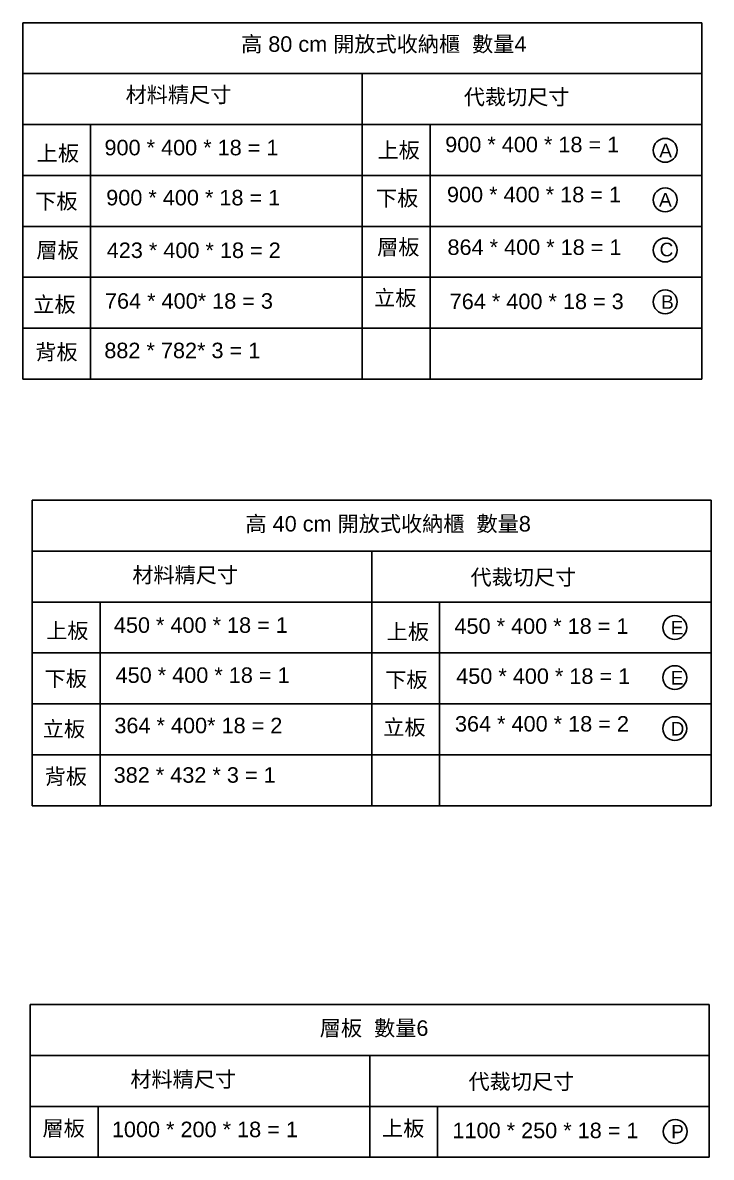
# Model space of a CAD drawing. Header units: millimetres. Extents: x -8279 to 76201, y -81 to 21625.
# Drawn here: x 37369 to 39397, y 1974 to 5316 of the extents above; entities that cross this region are included whole.
import ezdxf

# ---------------------------------------------------------------- set-up
doc = ezdxf.new("R2010")
doc.units = ezdxf.units.MM
doc.styles.get("Standard").update_dxf_attribs({"font": 'Arial.ttf'})

msp = doc.modelspace()

# ---------------------------------------------------------------- linework, layer by layer
for p, q in [((37369.119, 4266.474), (37369.119, 5316.474)), ((37369.119, 5316.474), (39369.119, 5316.474)), ((39369.119, 5316.474), (39369.119, 4266.474)), ((37369.119, 5166.474), (39369.119, 5166.474)), ((38369.119, 4266.474), (38369.119, 5166.474)), ((37369.119, 5016.474), (39369.119, 5016.474)), ((37569.119, 4266.474), (37569.119, 5016.474)), ((38569.119, 4266.474), (38569.119, 5016.474)), ((37369.119, 4866.474), (39369.119, 4866.474)), ((37369.119, 4716.474), (39369.119, 4716.474)), ((37369.119, 4566.474), (39369.119, 4566.474)), ((37369.119, 4416.474), (39369.119, 4416.474)), ((37369.119, 4266.474), (39369.119, 4266.474)), ((37396.741, 3009.839), (37396.741, 3909.839)), ((37396.741, 3909.839), (39396.741, 3909.839)), ((39396.741, 3909.839), (39396.741, 3009.839)), ((37396.741, 3759.839), (39396.741, 3759.839)), ((38396.741, 3009.839), (38396.741, 3759.839)), ((37396.741, 3609.839), (39396.741, 3609.839)), ((37596.741, 3009.839), (37596.741, 3609.839)), ((38596.741, 3009.839), (38596.741, 3609.839)), ((37396.741, 3459.839), (39396.741, 3459.839)), ((37396.741, 3309.839), (39396.741, 3309.839)), ((37396.741, 3159.839), (39396.741, 3159.839)), ((37396.741, 3009.839), (39396.741, 3009.839)), ((37390.871, 1974.202), (37390.871, 2424.202)), ((37390.871, 2424.202), (39390.871, 2424.202)), ((39390.871, 2424.202), (39390.871, 1974.202)), ((37390.871, 2274.202), (39390.871, 2274.202)), ((38390.871, 1974.202), (38390.871, 2274.202)), ((37390.871, 2124.202), (39390.871, 2124.202)), ((37590.871, 1974.202), (37590.871, 2124.202)), ((38590.871, 1974.202), (38590.871, 2124.202)), ((37390.871, 1974.202), (39390.871, 1974.202))]:
    msp.add_line(p, q)
at = {"color": 3}
for centre in [(39261.07, 4940.481), (39261.07, 4794.452), (39261.07, 4646.866), (39261.07, 4494.221), (39289.1, 3534.919), (39289.1, 3387.197), (39289.1, 3237.053), (39290.609, 2050.096)]:
    msp.add_circle(centre, 35.132, dxfattribs=at)

# ---------------------------------------------------------------- texts
for s, p in [('高 80 cm 開放式收納櫃  數量4', (38012.131, 5230.715)), ('材料精尺寸', (37672.216, 5081.431)), ('代裁切尺寸', (38667.945, 5074.759)), ('900 * 400 * 18 = 1', (38613.243, 4934.841)), ('上板', (37410.465, 4909.188)), ('900 * 400 * 18 = 1', (37609.92, 4925.782)), ('上板', (38413.789, 4918.247)), ('下板', (37406.076, 4767.884)), ('900 * 400 * 18 = 1', (37615.042, 4778.341)), ('下板', (38409.4, 4776.943)), ('900 * 400 * 18 = 1', (38618.365, 4787.4)), ('層板', (38412.792, 4632.711)), ('層板', (37409.469, 4623.652)), ('423 * 400 * 18 = 2', (37616.563, 4623.304)), ('864 * 400 * 18 = 1', (38619.886, 4632.363)), ('立板', (37400.494, 4463.766)), ('764 * 400* 18 = 3', (37611.368, 4474)), ('立板', (38403.818, 4483.075)), ('764 * 400 * 18 = 3', (38626.513, 4472.727)), ('882 * 782* 3 = 1', (37609.42, 4328.181)), ('高 40 cm 開放式收納櫃  數量8', (38025.029, 3817.64)), ('材料精尺寸', (37691.954, 3666.781)), ('代裁切尺寸', (38687.683, 3660.109)), ('上板', (37438.087, 3502.553)), ('450 * 400 * 18 = 1', (37637.542, 3519.147)), ('上板', (38441.016, 3499.601)), ('450 * 400 * 18 = 1', (38640.471, 3516.195)), ('下板', (37433.699, 3361.249)), ('450 * 400 * 18 = 1', (37642.664, 3371.707)), ('下板', (38436.628, 3358.297)), ('450 * 400 * 18 = 1', (38645.593, 3368.755)), ('立板', (37428.117, 3213.209)), ('364 * 400* 18 = 2', (37638.99, 3223.443)), ('立板', (38431.045, 3218.122)), ('364 * 400 * 18 = 2', (38641.919, 3228.356)), ('382 * 432 * 3 = 1', (37637.042, 3077.624)), ('層板  數量6', (38243.787, 2332.004)), ('材料精尺寸', (37686.084, 2181.145)), ('代裁切尺寸', (38681.812, 2174.473)), ('層板', (37427.452, 2037.008)), ('1000 * 200 * 18 = 1', (37631.672, 2033.511)), ('上板', (38427.234, 2036.778)), ('1100 * 250 * 18 = 1', (38634.601, 2030.559))]:
    msp.add_text(s, height=45.6529).set_placement(p)
at = {"color": 40, "true_color": 0xf8d731}
for p in [(37406.206, 4323.82), (37433.828, 3073.263)]:
    msp.add_text('背板', height=45.6529, dxfattribs=at).set_placement(p)
at = {"color": 3, "char_height": 40, "attachment_point": 1}
for s, insert in [('A', (39243.581, 4960.048)), ('A', (39242.84, 4814.981)), ('C', (39244.492, 4668.379)), ('B', (39249.096, 4513.788)), ('E', (39277.127, 3554.486)), ('E', (39277.127, 3406.764)), ('D', (39277.127, 3256.62)), ('P', (39278.635, 2069.662))]:
    msp.add_mtext_dynamic_manual_height_columns(s, width=47.20943, gutter_width=399.765, heights=[0], dxfattribs=dict(at, insert=insert))

doc.saveas('drawing.dxf')
